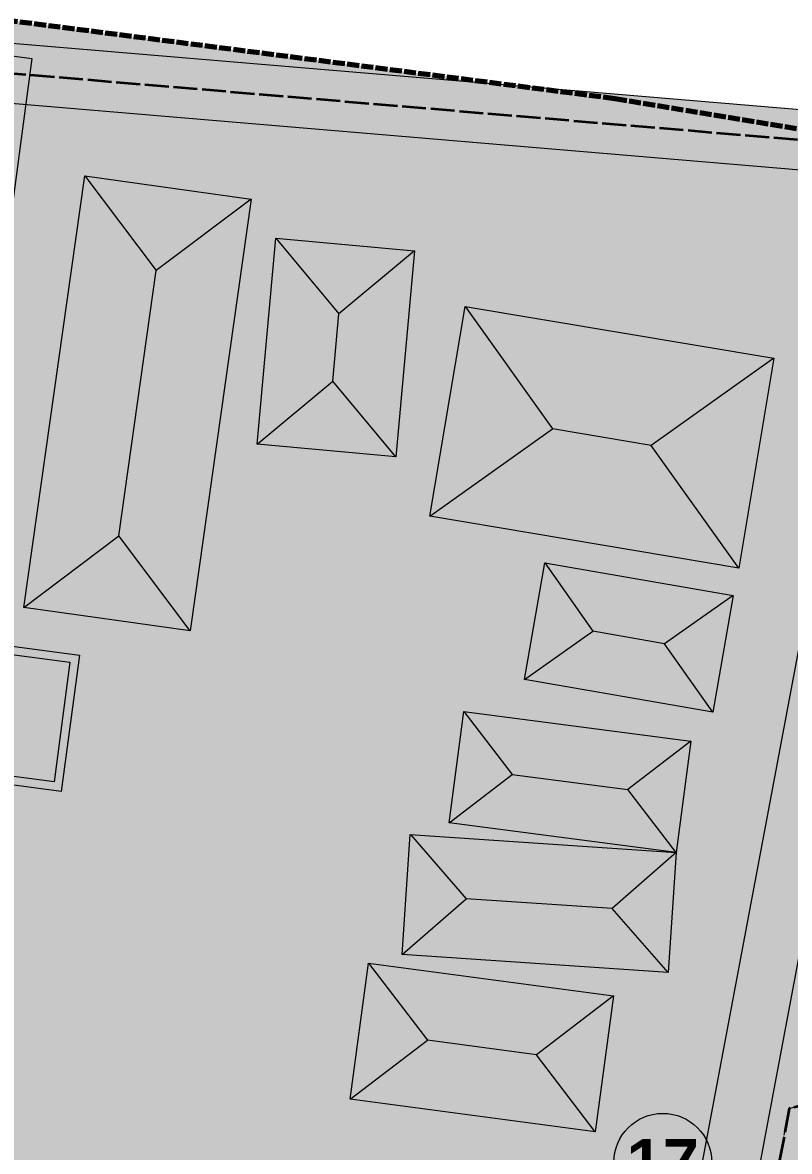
# Model space of a CAD drawing. Header units: metres. Extents: x 305859 to 307221, y 9155922 to 9156786.
# Drawn here: x 306338 to 306378.7, y 9156489.6 to 9156549.6 of the extents above; entities that cross this region are included whole.
import ezdxf
from ezdxf.enums import TextEntityAlignment as Align

# ---------------------------------------------------------------- set-up
doc = ezdxf.new("R2010")
doc.units = ezdxf.units.M
doc.linetypes.add('DASHED', pattern=[1.524, 1.27, -0.254])
doc.linetypes.add('DASHED2', pattern=[0.762, 0.635, -0.127])
for name, color, linetype, lineweight, true_color in [('A-ALUR_DISTRIBUSI', 7, 'DASHED', 50, 0x7828a0), ('A-ALUR_WISATA', 7, 'DASHED2', 50, 0xeb7800), ('B-BANGUNAN_PERMUKIMAN', 7, 'Continuous', 13, 0xf0cd8c), ('B-BAYANGAN', 7, 'Continuous', 0, 0x76786c), ('B-DELINEASI', 7, 'DASHED2', 70, 0xc800c8), ('J-PERKERASAN_JALAN', 7, 'Continuous', 9, 0x989896), ('T-BANGUNAN_KLASTER_INTI', 7, 'Continuous', 13, 0xe88c3c), ('T-KLASTER_TEMPE_INTI', 7, 'DASHED', 35, 0xd26e14), ('T-NOMOR_ELEMEN', 7, 'Continuous', 18, 0x141414), ('T-PERSIL_BALAI', 7, 'DASHED', 13, 0xb42828)]:
    doc.layers.add(name, color=color, linetype=linetype, lineweight=lineweight, true_color=true_color)
doc.layers.add('G-PERKERASAN', color=7, linetype='Continuous')
doc.styles.add('ARIALB', font='arialbd.ttf')

msp = doc.modelspace()

# ---------------------------------------------------------------- hatches: boundary and pattern name
at = {"layer": 'A-ALUR_DISTRIBUSI', "true_color": 0x7828a0}
h = msp.add_hatch(color=195, dxfattribs=at)
h.dxf.hatch_style = 1
h.paths.add_polyline_path([(306354.797, 9156543.772), (306350.134, 9156542.159), (306350.497, 9156546.192)])
h = msp.add_hatch(color=195, dxfattribs=at)
h.dxf.hatch_style = 1
h.paths.add_polyline_path([(306346.886, 9156545.167), (306346.769, 9156543.772), (306340.79, 9156544.276), (306340.908, 9156545.671), (306346.886, 9156545.167)])
h = msp.add_hatch(color=195, dxfattribs=at)
h.dxf.hatch_style = 1
h.paths.add_polyline_path([(306350.279, 9156544.881), (306350.283, 9156544.881), (306355.856, 9156544.38), (306355.731, 9156542.986), (306350.16, 9156543.487), (306349.758, 9156543.52), (306349.876, 9156544.915), (306350.279, 9156544.881)])
h = msp.add_hatch(color=195, dxfattribs=at)
h.dxf.hatch_style = 1
h.paths.add_polyline_path([(306359.709, 9156544.034), (306359.713, 9156544.033), (306364.821, 9156543.541), (306364.687, 9156542.147), (306359.581, 9156542.639), (306358.718, 9156542.717), (306358.844, 9156544.111), (306359.709, 9156544.034)])
h = msp.add_hatch(color=195, dxfattribs=at)
h.dxf.hatch_style = 1
h.paths.add_polyline_path([(306368.485, 9156543.187), (306368.49, 9156543.187), (306373.781, 9156542.637), (306373.636, 9156541.244), (306368.348, 9156541.794), (306367.673, 9156541.859), (306367.807, 9156543.253), (306368.485, 9156543.187)])
h = msp.add_hatch(color=195, dxfattribs=at)
h.dxf.hatch_style = 1
h.paths.add_polyline_path([(306382.733, 9156541.652), (306382.576, 9156540.26), (306376.614, 9156540.933), (306376.771, 9156542.324), (306382.733, 9156541.652)])
h = msp.add_hatch(color=195, dxfattribs=at)
h.dxf.hatch_style = 1
h.paths.add_polyline_path([(306378.526, 9156499.656), (306378.566, 9156499.869), (306379.942, 9156499.611), (306379.902, 9156499.398), (306378.836, 9156493.714), (306377.46, 9156493.972), (306378.526, 9156499.656)])
h = msp.add_hatch(color=195, dxfattribs=at)
h.dxf.hatch_style = 1
h.paths.add_polyline_path([(306376.908, 9156491.023), (306378.284, 9156490.765), (306377.178, 9156484.868), (306375.802, 9156485.126), (306376.908, 9156491.023)])
at = {"layer": 'A-ALUR_WISATA', "true_color": 0xeb7800}
h = msp.add_hatch(color=30, dxfattribs=at)
h.dxf.hatch_style = 1
h.paths.add_polyline_path([(306338.111, 9156547.621), (306337.971, 9156546.027), (306331.994, 9156546.552), (306332.134, 9156548.146), (306338.111, 9156547.621)])
h = msp.add_hatch(color=30, dxfattribs=at)
h.dxf.hatch_style = 1
h.paths.add_polyline_path([(306354.887, 9156544.773), (306349.732, 9156543.71), (306350.672, 9156547.926)])
h = msp.add_hatch(color=30, dxfattribs=at)
h.dxf.hatch_style = 1
h.paths.add_polyline_path([(306347.076, 9156546.857), (306346.942, 9156545.263), (306340.963, 9156545.767), (306341.097, 9156547.361), (306347.076, 9156546.857)])
h = msp.add_hatch(color=30, dxfattribs=at)
h.dxf.hatch_style = 1
h.paths.add_polyline_path([(306350.461, 9156546.572), (306350.568, 9156546.556), (306356.037, 9156545.337), (306355.689, 9156543.775), (306350.273, 9156544.982), (306349.931, 9156545.011), (306350.065, 9156546.605), (306350.461, 9156546.572)])
h = msp.add_hatch(color=30, dxfattribs=at)
h.dxf.hatch_style = 1
h.paths.add_polyline_path([(306359.174, 9156544.637), (306359.243, 9156544.619), (306359.309, 9156544.594), (306364.645, 9156542.357), (306364.026, 9156540.881), (306358.756, 9156543.091), (306358.617, 9156543.122), (306358.965, 9156544.684), (306359.174, 9156544.637)])
h = msp.add_hatch(color=30, dxfattribs=at)
h.dxf.hatch_style = 1
h.paths.add_polyline_path([(306372.236, 9156537.462), (306372.291, 9156537.418), (306372.343, 9156537.37), (306372.39, 9156537.317), (306372.459, 9156537.232), (306371.217, 9156536.223), (306371.215, 9156536.225), (306366.519, 9156539.601), (306367.452, 9156540.9), (306372.236, 9156537.462)])
h = msp.add_hatch(color=30, dxfattribs=at)
h.dxf.hatch_style = 1
h.paths.add_polyline_path([(306376.552, 9156532.192), (306376.596, 9156532.133), (306376.633, 9156532.071), (306376.665, 9156532.005), (306377.661, 9156529.705), (306376.193, 9156529.069), (306375.241, 9156531.269), (306373.108, 9156533.895), (306374.35, 9156534.903), (306376.552, 9156532.192)])
h = msp.add_hatch(color=30, dxfattribs=at)
h.dxf.hatch_style = 1
h.paths.add_polyline_path([(306379.347, 9156525.812), (306379.38, 9156525.72), (306379.402, 9156525.624), (306380.177, 9156520.93), (306378.599, 9156520.669), (306377.839, 9156525.266), (306377.385, 9156526.316), (306378.853, 9156526.952), (306379.347, 9156525.812)])
h = msp.add_hatch(color=30, dxfattribs=at)
h.dxf.hatch_style = 1
h.paths.add_polyline_path([(306379.016, 9156502.813), (306377.444, 9156503.108), (306378.549, 9156509.005), (306380.122, 9156508.71), (306379.016, 9156502.813)])
h = msp.add_hatch(color=30, dxfattribs=at)
h.dxf.hatch_style = 1
h.paths.add_polyline_path([(306377.358, 9156493.967), (306375.786, 9156494.262), (306376.891, 9156500.159), (306378.463, 9156499.864), (306377.358, 9156493.967)])
h = msp.add_hatch(color=30, dxfattribs=at)
h.dxf.hatch_style = 1
h.paths.add_polyline_path([(306375.467, 9156488.217), (306374.228, 9156493.332), (306378.474, 9156492.537)])
h = msp.add_hatch(color=30, dxfattribs=at)
h.dxf.hatch_style = 1
h.paths.add_polyline_path([(306375.701, 9156485.121), (306374.128, 9156485.415), (306375.233, 9156491.313), (306376.806, 9156491.018), (306375.701, 9156485.121)])
at = {"layer": 'B-BANGUNAN_PERMUKIMAN', "true_color": 0xd4845c}
h = msp.add_hatch(color=23, dxfattribs=at)
h.dxf.hatch_style = 1
h.paths.add_polyline_path([(306341.013, 9156515.955), (306340.046, 9156508.704), (306333.412, 9156509.588), (306332.985, 9156506.385), (306320.811, 9156508.009), (306326.315, 9156549.284), (306338.488, 9156547.66), (306334.378, 9156516.839), (306341.013, 9156515.955)])
at = {"layer": 'B-BANGUNAN_PERMUKIMAN', "true_color": 0xef9467}
h = msp.add_hatch(color=21, dxfattribs=at)
h.dxf.hatch_style = 1
h.paths.add_polyline_path([(306345.087, 9156536.386), (306343.102, 9156522.282), (306338.062, 9156518.487), (306341.292, 9156541.426), (306345.087, 9156536.386)])
at = {"layer": 'B-BANGUNAN_PERMUKIMAN', "true_color": 0xe89064}
h = msp.add_hatch(color=33, dxfattribs=at)
h.dxf.hatch_style = 1
h.paths.add_polyline_path([(306345.087, 9156536.386), (306341.292, 9156541.426), (306350.127, 9156540.182), (306345.087, 9156536.386)])
at = {"layer": 'B-BANGUNAN_PERMUKIMAN', "true_color": 0xb87350}
h = msp.add_hatch(color=35, dxfattribs=at)
h.dxf.hatch_style = 1
h.paths.add_polyline_path([(306346.898, 9156517.242), (306343.102, 9156522.282), (306345.087, 9156536.386), (306350.127, 9156540.182), (306350.127, 9156540.182), (306346.898, 9156517.242)])
at = {"layer": 'B-BANGUNAN_PERMUKIMAN', "true_color": 0xee9467}
h = msp.add_hatch(color=21, dxfattribs=at)
h.dxf.hatch_style = 1
h.paths.add_polyline_path([(306351.439, 9156538.1), (306351.439, 9156538.1), (306354.788, 9156534.082), (306354.463, 9156530.513), (306350.445, 9156527.164), (306351.439, 9156538.1)])
at = {"layer": 'B-BANGUNAN_PERMUKIMAN', "true_color": 0xe99165}
h = msp.add_hatch(color=33, dxfattribs=at)
h.dxf.hatch_style = 1
h.paths.add_polyline_path([(306354.788, 9156534.082), (306351.439, 9156538.1), (306358.806, 9156537.43), (306358.806, 9156537.43), (306354.788, 9156534.082)])
at = {"layer": 'B-BANGUNAN_PERMUKIMAN', "true_color": 0xb97350}
h = msp.add_hatch(color=23, dxfattribs=at)
h.dxf.hatch_style = 1
h.paths.add_polyline_path([(306354.463, 9156530.513), (306354.788, 9156534.082), (306358.806, 9156537.43), (306357.811, 9156526.495), (306354.463, 9156530.513)])
at = {"layer": 'B-BANGUNAN_PERMUKIMAN', "true_color": 0xef9567}
h = msp.add_hatch(color=21, dxfattribs=at)
h.dxf.hatch_style = 1
h.paths.add_polyline_path([(306361.497, 9156534.481), (306361.497, 9156534.481), (306366.138, 9156527.969), (306359.626, 9156523.328), (306361.497, 9156534.481)])
at = {"layer": 'B-BANGUNAN_PERMUKIMAN', "true_color": 0xe79064}
h = msp.add_hatch(color=33, dxfattribs=at)
h.dxf.hatch_style = 1
h.paths.add_polyline_path([(306371.389, 9156527.089), (306366.138, 9156527.969), (306361.497, 9156534.481), (306377.901, 9156531.73), (306371.389, 9156527.089)])
at = {"layer": 'B-BANGUNAN_PERMUKIMAN', "true_color": 0xb87250}
h = msp.add_hatch(color=35, dxfattribs=at)
h.dxf.hatch_style = 1
h.paths.add_polyline_path([(306371.389, 9156527.089), (306377.901, 9156531.73), (306376.03, 9156520.577), (306371.389, 9156527.089)])
at = {"layer": 'B-BANGUNAN_PERMUKIMAN', "true_color": 0xbe7652}
h = msp.add_hatch(color=23, dxfattribs=at)
h.dxf.hatch_style = 1
h.paths.add_polyline_path([(306354.463, 9156530.513), (306357.811, 9156526.495), (306357.811, 9156526.495), (306350.445, 9156527.164), (306354.463, 9156530.513)])
at = {"layer": 'B-BANGUNAN_PERMUKIMAN', "true_color": 0xc07753}
h = msp.add_hatch(color=23, dxfattribs=at)
h.dxf.hatch_style = 1
h.paths.add_polyline_path([(306366.138, 9156527.969), (306371.389, 9156527.089), (306376.03, 9156520.577), (306376.03, 9156520.576), (306359.626, 9156523.328), (306366.138, 9156527.969)])
at = {"layer": 'B-BANGUNAN_PERMUKIMAN', "true_color": 0xbf7753}
h = msp.add_hatch(color=23, dxfattribs=at)
h.dxf.hatch_style = 1
h.paths.add_polyline_path([(306343.102, 9156522.282), (306346.898, 9156517.242), (306338.062, 9156518.486), (306338.062, 9156518.487), (306343.102, 9156522.282)])
at = {"layer": 'B-BANGUNAN_PERMUKIMAN', "true_color": 0xef9568}
h = msp.add_hatch(color=21, dxfattribs=at)
h.dxf.hatch_style = 1
h.paths.add_polyline_path([(306368.288, 9156517.218), (306364.649, 9156514.66), (306365.731, 9156520.857), (306368.288, 9156517.218)])
at = {"layer": 'B-BANGUNAN_PERMUKIMAN', "true_color": 0xe79064}
h = msp.add_hatch(color=33, dxfattribs=at)
h.dxf.hatch_style = 1
h.paths.add_polyline_path([(306372.093, 9156516.553), (306368.288, 9156517.218), (306365.731, 9156520.857), (306365.731, 9156520.857), (306375.732, 9156519.111), (306372.093, 9156516.553)])
at = {"layer": 'B-BANGUNAN_PERMUKIMAN', "true_color": 0xb8724f}
h = msp.add_hatch(color=35, dxfattribs=at)
h.dxf.hatch_style = 1
h.paths.add_polyline_path([(306372.093, 9156516.553), (306375.732, 9156519.111), (306374.65, 9156512.914), (306372.093, 9156516.553)])
at = {"layer": 'B-BANGUNAN_PERMUKIMAN', "true_color": 0xc07753}
h = msp.add_hatch(color=23, dxfattribs=at)
h.dxf.hatch_style = 1
h.paths.add_polyline_path([(306364.649, 9156514.66), (306368.288, 9156517.218), (306372.093, 9156516.553), (306374.65, 9156512.914), (306364.649, 9156514.66)])
at = {"layer": 'B-BANGUNAN_PERMUKIMAN', "true_color": 0xee9467}
h = msp.add_hatch(color=21, dxfattribs=at)
h.dxf.hatch_style = 1
h.paths.add_polyline_path([(306363.999, 9156509.615), (306360.651, 9156507.046), (306361.43, 9156512.963), (306363.999, 9156509.615)])
at = {"layer": 'B-BANGUNAN_PERMUKIMAN', "true_color": 0xe89064}
h = msp.add_hatch(color=33, dxfattribs=at)
h.dxf.hatch_style = 1
h.paths.add_polyline_path([(306370.146, 9156508.806), (306363.999, 9156509.615), (306361.43, 9156512.963), (306373.494, 9156511.376), (306370.146, 9156508.806)])
at = {"layer": 'B-BANGUNAN_PERMUKIMAN', "true_color": 0xb97350}
h = msp.add_hatch(color=23, dxfattribs=at)
h.dxf.hatch_style = 1
h.paths.add_polyline_path([(306372.716, 9156505.458), (306370.146, 9156508.806), (306373.494, 9156511.376), (306373.494, 9156511.376), (306372.716, 9156505.458)])
at = {"layer": 'B-BANGUNAN_PERMUKIMAN', "true_color": 0xbf7753}
h = msp.add_hatch(color=23, dxfattribs=at)
h.dxf.hatch_style = 1
h.paths.add_polyline_path([(306360.651, 9156507.046), (306360.651, 9156507.046), (306363.999, 9156509.615), (306370.146, 9156508.806), (306372.716, 9156505.458), (306360.651, 9156507.046)])
at = {"layer": 'B-BANGUNAN_PERMUKIMAN', "true_color": 0xed9367}
h = msp.add_hatch(color=21, dxfattribs=at)
h.dxf.hatch_style = 1
h.paths.add_polyline_path([(306358.588, 9156506.41), (306361.56, 9156503.008), (306358.158, 9156500.036), (306358.158, 9156500.036), (306358.588, 9156506.41)])
at = {"layer": 'B-BANGUNAN_PERMUKIMAN', "true_color": 0xea9165}
h = msp.add_hatch(color=33, dxfattribs=at)
h.dxf.hatch_style = 1
h.paths.add_polyline_path([(306372.716, 9156505.458), (306369.314, 9156502.486), (306361.56, 9156503.008), (306358.588, 9156506.41), (306372.716, 9156505.458)])
at = {"layer": 'B-BANGUNAN_PERMUKIMAN', "true_color": 0xba7450}
h = msp.add_hatch(color=23, dxfattribs=at)
h.dxf.hatch_style = 1
h.paths.add_polyline_path([(306369.314, 9156502.486), (306372.716, 9156505.458), (306372.286, 9156499.084), (306369.314, 9156502.486)])
at = {"layer": 'B-BANGUNAN_PERMUKIMAN', "true_color": 0xbd7652}
h = msp.add_hatch(color=23, dxfattribs=at)
h.dxf.hatch_style = 1
h.paths.add_polyline_path([(306361.56, 9156503.008), (306369.314, 9156502.486), (306372.286, 9156499.084), (306372.286, 9156499.083), (306358.158, 9156500.036), (306361.56, 9156503.008)])
at = {"layer": 'B-BANGUNAN_PERMUKIMAN', "true_color": 0xee9467}
h = msp.add_hatch(color=21, dxfattribs=at)
h.dxf.hatch_style = 1
h.paths.add_polyline_path([(306359.494, 9156495.486), (306355.396, 9156492.358), (306355.395, 9156492.358), (306356.365, 9156499.584), (306359.494, 9156495.486)])
at = {"layer": 'B-BANGUNAN_PERMUKIMAN', "true_color": 0xe89064}
h = msp.add_hatch(color=33, dxfattribs=at)
h.dxf.hatch_style = 1
h.paths.add_polyline_path([(306369.382, 9156497.838), (306369.382, 9156497.838), (306365.284, 9156494.709), (306359.494, 9156495.486), (306356.365, 9156499.584), (306369.382, 9156497.838)])
at = {"layer": 'B-BANGUNAN_PERMUKIMAN', "true_color": 0xb97350}
h = msp.add_hatch(color=23, dxfattribs=at)
h.dxf.hatch_style = 1
h.paths.add_polyline_path([(306365.284, 9156494.709), (306369.382, 9156497.838), (306368.413, 9156490.611), (306365.284, 9156494.709)])
at = {"layer": 'B-BANGUNAN_PERMUKIMAN', "true_color": 0xbf7753}
h = msp.add_hatch(color=23, dxfattribs=at)
h.dxf.hatch_style = 1
h.paths.add_polyline_path([(306359.494, 9156495.486), (306365.284, 9156494.709), (306368.413, 9156490.611), (306355.396, 9156492.358), (306359.494, 9156495.486)])
at = {"layer": 'B-BAYANGAN', "true_color": 0x76786c}
h = msp.add_hatch(color=8, dxfattribs=at)
h.dxf.hatch_style = 1
h.paths.add_polyline_path([(306341.763, 9156515.205), (306340.796, 9156507.954), (306334.162, 9156508.838), (306333.735, 9156505.635), (306321.561, 9156507.259), (306327.065, 9156548.534), (306339.238, 9156546.91), (306335.128, 9156516.089), (306341.763, 9156515.205)])
h = msp.add_hatch(color=8, dxfattribs=at)
h.dxf.hatch_style = 1
h.paths.add_polyline_path([(306341.763, 9156515.205), (306340.796, 9156507.954), (306334.162, 9156508.838), (306333.735, 9156505.635), (306321.561, 9156507.259), (306327.065, 9156548.534), (306339.238, 9156546.91), (306335.128, 9156516.089), (306341.763, 9156515.205)])
h = msp.add_hatch(color=8, dxfattribs=at)
h.dxf.hatch_style = 1
h.paths.add_polyline_path([(306350.877, 9156539.432), (306347.648, 9156516.492), (306338.812, 9156517.736), (306342.042, 9156540.676), (306350.877, 9156539.432)])
h = msp.add_hatch(color=8, dxfattribs=at)
h.dxf.hatch_style = 1
h.paths.add_polyline_path([(306350.877, 9156539.432), (306347.648, 9156516.492), (306338.812, 9156517.736), (306342.042, 9156540.676), (306350.877, 9156539.432)])
h = msp.add_hatch(color=8, dxfattribs=at)
h.dxf.hatch_style = 1
h.paths.add_polyline_path([(306359.556, 9156536.68), (306358.561, 9156525.745), (306351.195, 9156526.414), (306352.189, 9156537.35), (306359.556, 9156536.68)])
h = msp.add_hatch(color=8, dxfattribs=at)
h.dxf.hatch_style = 1
h.paths.add_polyline_path([(306359.556, 9156536.68), (306358.561, 9156525.745), (306351.195, 9156526.414), (306352.189, 9156537.35), (306359.556, 9156536.68)])
h = msp.add_hatch(color=8, dxfattribs=at)
h.dxf.hatch_style = 1
h.paths.add_polyline_path([(306378.651, 9156530.98), (306376.78, 9156519.826), (306360.376, 9156522.578), (306362.247, 9156533.732), (306378.651, 9156530.98)])
h = msp.add_hatch(color=8, dxfattribs=at)
h.dxf.hatch_style = 1
h.paths.add_polyline_path([(306378.651, 9156530.98), (306376.78, 9156519.826), (306360.376, 9156522.578), (306362.247, 9156533.732), (306378.651, 9156530.98)])
h = msp.add_hatch(color=8, dxfattribs=at)
h.dxf.hatch_style = 1
h.paths.add_polyline_path([(306376.482, 9156518.361), (306375.401, 9156512.164), (306365.399, 9156513.91), (306366.481, 9156520.107), (306376.482, 9156518.361)])
h = msp.add_hatch(color=8, dxfattribs=at)
h.dxf.hatch_style = 1
h.paths.add_polyline_path([(306376.482, 9156518.361), (306375.401, 9156512.164), (306365.399, 9156513.91), (306366.481, 9156520.107), (306376.482, 9156518.361)])
h = msp.add_hatch(color=8, dxfattribs=at)
h.dxf.hatch_style = 1
h.paths.add_polyline_path([(306373.466, 9156504.708), (306361.401, 9156506.295), (306362.18, 9156512.213), (306374.245, 9156510.626), (306373.466, 9156504.708)])
h = msp.add_hatch(color=8, dxfattribs=at)
h.dxf.hatch_style = 1
h.paths.add_polyline_path([(306373.466, 9156504.708), (306361.401, 9156506.295), (306362.18, 9156512.213), (306374.245, 9156510.626), (306373.466, 9156504.708)])
h = msp.add_hatch(color=8, dxfattribs=at)
h.dxf.hatch_style = 1
h.paths.add_polyline_path([(306373.466, 9156504.708), (306373.036, 9156498.333), (306358.908, 9156499.286), (306359.337, 9156505.66), (306373.466, 9156504.708)])
h = msp.add_hatch(color=8, dxfattribs=at)
h.dxf.hatch_style = 1
h.paths.add_polyline_path([(306373.466, 9156504.708), (306373.036, 9156498.333), (306358.908, 9156499.286), (306359.337, 9156505.66), (306373.466, 9156504.708)])
h = msp.add_hatch(color=8, dxfattribs=at)
h.dxf.hatch_style = 1
h.paths.add_polyline_path([(306370.132, 9156497.088), (306369.163, 9156489.861), (306356.145, 9156491.608), (306357.115, 9156498.834), (306370.132, 9156497.088)])
h = msp.add_hatch(color=8, dxfattribs=at)
h.dxf.hatch_style = 1
h.paths.add_polyline_path([(306370.132, 9156497.088), (306369.163, 9156489.861), (306356.145, 9156491.608), (306357.115, 9156498.834), (306370.132, 9156497.088)])
at = {"layer": 'G-PERKERASAN', "true_color": 0xe0ded9}
h = msp.add_hatch(color=254, dxfattribs=at)
h.dxf.hatch_style = 1
h.paths.add_polyline_path([(306214.818, 9156364.842), (306222.697, 9156364.48), (306235.721, 9156363.881), (306237.278, 9156384.641), (306252.329, 9156383.603), (306255.703, 9156410.591), (306262.529, 9156410.022), (306265.045, 9156409.812), (306263.228, 9156389.572), (306278.279, 9156387.236), (306277.389, 9156377.004), (306277.241, 9156375.299), (306288.399, 9156374.261), (306289.59, 9156385.71), (306291.773, 9156406.698), (306306.045, 9156404.882), (306304.229, 9156386.717), (306333.608, 9156380.915), (306333.662, 9156381.234), (306337.441, 9156403.768), (306347.566, 9156464.144), (306314.273, 9156469.955), (306297.277, 9156471.802), (306305.21, 9156522.666), (306276.314, 9156526.951), (306271.414, 9156483.995), (306214.818, 9156490.283), (306214.818, 9156562.714), (306291.75, 9156555.548), (306369.455, 9156545.532), (306448.831, 9156532.371), (306448.831, 9156196.713), (306445.179, 9156193.233), (306439.076, 9156185.097), (306447.728, 9156157.385), (306448.826, 9156141.618), (306393.989, 9156155.199), (306332.726, 9156171.593), (306288.72, 9156190.576), (306246.009, 9156220.776), (306216.24, 9156242.779), (306214.818, 9156244.067), (306214.818, 9156364.842)])
at = {"layer": 'J-PERKERASAN_JALAN', "true_color": 0xa8a8a6}
h = msp.add_hatch(color=253, dxfattribs=at)
h.dxf.hatch_style = 1
h.paths.add_polyline_path([(306211.341, 9156561.319), (306215.693, 9156561.13), (306215.76, 9156561.126), (306215.8, 9156561.123), (306215.867, 9156561.117), (306305.106, 9156551.206), (306305.211, 9156551.196), (306385.831, 9156544.389), (306385.918, 9156544.38), (306385.969, 9156544.374), (306386.055, 9156544.361), (306424.864, 9156537.661), (306424.901, 9156537.654), (306424.922, 9156537.65), (306424.958, 9156537.643), (306453.186, 9156531.689), (306453.481, 9156531.639), (306455.847, 9156531.322), (306456.066, 9156531.299), (306458.588, 9156531.102), (306458.613, 9156531.1), (306499.527, 9156528.16), (306499.548, 9156528.159), (306503.861, 9156527.791), (306503.93, 9156527.784), (306503.97, 9156527.78), (306504.038, 9156527.77), (306508.381, 9156527.098), (306524.104, 9156524.604), (306524.104, 9156521.364), (306507.903, 9156523.933), (306507.888, 9156523.936), (306503.705, 9156524.584), (306503.432, 9156524.616), (306499.323, 9156524.966), (306499.27, 9156524.971), (306458.379, 9156527.908), (306455.69, 9156528.118), (306455.636, 9156528.123), (306455.603, 9156528.127), (306455.548, 9156528.133), (306452.885, 9156528.49), (306452.811, 9156528.501), (306452.767, 9156528.509), (306452.694, 9156528.523), (306424.381, 9156534.494), (306424.236, 9156534.522), (306390.807, 9156540.293), (306390.292, 9156540.348), (306389.774, 9156540.336), (306389.261, 9156540.256), (306388.764, 9156540.112), (306388.289, 9156539.904), (306387.845, 9156539.636), (306387.439, 9156539.314), (306387.079, 9156538.941), (306386.769, 9156538.525), (306386.516, 9156538.073), (306386.324, 9156537.592), (306386.196, 9156537.089), (306373.097, 9156467.337), (306371.27, 9156457.608), (306371.258, 9156457.542), (306354.047, 9156356.618), (306353.994, 9156356.117), (306354.004, 9156355.613), (306354.077, 9156355.115), (306354.213, 9156354.629), (306354.408, 9156354.165), (306354.661, 9156353.729), (306354.966, 9156353.328), (306355.319, 9156352.968), (306355.714, 9156352.656), (306356.146, 9156352.396), (306356.607, 9156352.192), (306357.09, 9156352.048), (306357.587, 9156351.966), (306409.631, 9156346.693), (306409.685, 9156346.687), (306409.717, 9156346.683), (306409.771, 9156346.675), (306440.166, 9156341.92), (306440.608, 9156341.876), (306479.912, 9156340.134), (306480.43, 9156340.144), (306480.943, 9156340.222), (306481.441, 9156340.365), (306481.917, 9156340.572), (306482.362, 9156340.838), (306482.768, 9156341.16), (306483.13, 9156341.531), (306483.441, 9156341.946), (306483.695, 9156342.398), (306483.889, 9156342.879), (306484.019, 9156343.381), (306484.082, 9156343.896), (306484.563, 9156352.101), (306486.641, 9156384.636), (306486.657, 9156384.758), (306486.78, 9156384.758), (306489.513, 9156384.584), (306489.635, 9156384.568), (306489.635, 9156384.445), (306487.559, 9156351.943), (306487.558, 9156351.922), (306487.067, 9156343.551), (306487.07, 9156343.043), (306487.137, 9156342.539), (306487.267, 9156342.048), (306487.458, 9156341.578), (306487.707, 9156341.135), (306488.011, 9156340.728), (306488.363, 9156340.362), (306488.76, 9156340.044), (306489.193, 9156339.779), (306489.656, 9156339.571), (306490.142, 9156339.423), (306490.643, 9156339.338), (306492.503, 9156339.143), (306492.541, 9156339.139), (306492.564, 9156339.136), (306492.602, 9156339.131), (306513.238, 9156336.16), (306513.401, 9156336.139), (306524.104, 9156335.046), (306524.104, 9156331.829), (306512.982, 9156332.966), (306512.941, 9156332.97), (306512.916, 9156332.973), (306512.875, 9156332.979), (306498.863, 9156334.996), (306498.356, 9156335.037), (306497.849, 9156335.012), (306497.349, 9156334.924), (306496.864, 9156334.773), (306496.402, 9156334.562), (306495.97, 9156334.294), (306495.576, 9156333.973), (306495.226, 9156333.605), (306494.925, 9156333.196), (306494.679, 9156332.752), (306494.49, 9156332.28), (306494.364, 9156331.788), (306494.3, 9156331.284), (306494.301, 9156330.776), (306499.491, 9156251.377), (306499.491, 9156251.254), (306499.369, 9156251.238), (306496.637, 9156251.059), (306496.514, 9156251.059), (306496.498, 9156251.181), (306491.167, 9156332.724), (306491.102, 9156333.229), (306490.973, 9156333.721), (306490.782, 9156334.193), (306490.533, 9156334.637), (306490.23, 9156335.046), (306489.877, 9156335.413), (306489.48, 9156335.732), (306489.047, 9156335.998), (306488.582, 9156336.207), (306488.095, 9156336.356), (306487.594, 9156336.441), (306485.258, 9156336.686), (306485.017, 9156336.704), (306446.09, 9156338.429), (306445.584, 9156338.42), (306445.083, 9156338.346), (306444.595, 9156338.21), (306444.129, 9156338.013), (306443.691, 9156337.759), (306443.289, 9156337.452), (306442.928, 9156337.096), (306442.616, 9156336.698), (306442.356, 9156336.263), (306442.153, 9156335.8), (306442.011, 9156335.314), (306441.931, 9156334.814), (306441.915, 9156334.308), (306442.571, 9156313.413), (306442.58, 9156313.248), (306443.283, 9156303.609), (306443.286, 9156303.565), (306443.287, 9156303.544), (306443.288, 9156303.5), (306443.886, 9156283.072), (306443.882, 9156282.949), (306443.759, 9156282.937), (306441.022, 9156282.857), (306440.899, 9156282.862), (306440.888, 9156282.984), (306440.293, 9156303.314), (306440.284, 9156303.488), (306439.581, 9156313.122), (306439.578, 9156313.164), (306439.577, 9156313.184), (306439.576, 9156313.226), (306438.873, 9156335.586), (306438.826, 9156336.086), (306438.716, 9156336.577), (306438.545, 9156337.05), (306438.317, 9156337.498), (306438.034, 9156337.914), (306437.701, 9156338.291), (306437.323, 9156338.623), (306436.907, 9156338.906), (306436.458, 9156339.133), (306435.985, 9156339.303), (306435.494, 9156339.412), (306409.399, 9156343.494), (306409.184, 9156343.522), (306356.316, 9156348.878), (306355.783, 9156348.897), (306355.253, 9156348.844), (306354.735, 9156348.722), (306354.238, 9156348.531), (306353.77, 9156348.276), (306353.34, 9156347.962), (306352.956, 9156347.593), (306352.624, 9156347.176), (306352.351, 9156346.719), (306352.141, 9156346.23), (306351.997, 9156345.717), (306341.11, 9156293.6), (306341.085, 9156293.468), (306330.918, 9156235.039), (306330.908, 9156234.979), (306329.587, 9156226.644), (306329.547, 9156226.286), (306329.002, 9156218.17), (306329.001, 9156218.146), (306326.612, 9156189.443), (306326.594, 9156189.321), (306326.471, 9156189.324), (306323.742, 9156189.551), (306323.62, 9156189.569), (306323.622, 9156189.692), (306326.007, 9156218.339), (306326.011, 9156218.403), (306326.567, 9156226.689), (306326.575, 9156226.779), (306326.58, 9156226.824), (306326.592, 9156226.913), (306327.95, 9156235.479), (306327.954, 9156235.502), (306338.142, 9156294.057), (306338.148, 9156294.09), (306338.151, 9156294.106), (306338.158, 9156294.139), (306348.925, 9156345.68), (306348.998, 9156346.205), (306349.002, 9156346.735), (306348.936, 9156347.261), (306348.8, 9156347.774), (306348.598, 9156348.264), (306348.333, 9156348.723), (306348.01, 9156349.143), (306347.634, 9156349.517), (306347.211, 9156349.837), (306346.75, 9156350.099), (306346.259, 9156350.298), (306345.745, 9156350.43), (306324.834, 9156354.345), (306324.271, 9156354.41), (306279.508, 9156356.343), (306211.341, 9156359.746), (306211.341, 9156362.949), (306279.625, 9156359.541), (306279.652, 9156359.54), (306324.736, 9156357.593), (306324.877, 9156357.581), (306324.962, 9156357.572), (306325.102, 9156357.551), (306346.36, 9156353.57), (306346.885, 9156353.507), (306347.414, 9156353.514), (306347.937, 9156353.591), (306348.445, 9156353.736), (306348.93, 9156353.947), (306349.383, 9156354.219), (306349.796, 9156354.55), (306350.161, 9156354.931), (306350.473, 9156355.358), (306350.727, 9156355.822), (306350.917, 9156356.315), (306351.04, 9156356.829), (306367.345, 9156452.444), (306367.4, 9156452.978), (306367.382, 9156453.515), (306367.293, 9156454.044), (306367.134, 9156454.557), (306366.908, 9156455.044), (306366.618, 9156455.496), (306366.271, 9156455.905), (306365.872, 9156456.264), (306365.428, 9156456.566), (306364.948, 9156456.806), (306364.44, 9156456.98), (306363.913, 9156457.084), (306328.417, 9156461.659), (306307.102, 9156464.447), (306307.086, 9156464.449), (306307.041, 9156464.456), (306243.125, 9156474.305), (306242.61, 9156474.35), (306242.093, 9156474.329), (306241.583, 9156474.241), (306241.089, 9156474.088), (306240.619, 9156473.873), (306240.18, 9156473.598), (306239.781, 9156473.27), (306239.427, 9156472.892), (306239.125, 9156472.472), (306238.879, 9156472.017), (306235.863, 9156465.428), (306235.816, 9156465.333), (306235.721, 9156465.173), (306235.626, 9156465.045), (306235.517, 9156464.929), (306235.377, 9156464.807), (306235.291, 9156464.744), (306234.104, 9156463.916), (306234.011, 9156463.855), (306233.816, 9156463.749), (306233.715, 9156463.704), (306232.243, 9156463.105), (306232.16, 9156463.073), (306232.012, 9156463.028), (306231.882, 9156463), (306231.728, 9156462.982), (306231.639, 9156462.977), (306225.305, 9156462.777), (306225.175, 9156462.777), (306225.11, 9156462.78), (306224.979, 9156462.788), (306217.294, 9156463.552), (306217.186, 9156463.566), (306217.132, 9156463.574), (306217.025, 9156463.594), (306211.341, 9156464.792), (306211.341, 9156467.858), (306217.404, 9156466.58), (306217.834, 9156466.513), (306224.983, 9156465.803), (306225.505, 9156465.785), (306230.354, 9156465.938), (306230.906, 9156465.994), (306231.444, 9156466.125), (306231.96, 9156466.33), (306232.442, 9156466.604), (306232.881, 9156466.943), (306233.27, 9156467.338), (306233.6, 9156467.784), (306233.865, 9156468.271), (306237.161, 9156475.469), (306237.205, 9156475.561), (306237.295, 9156475.714), (306237.385, 9156475.836), (306237.487, 9156475.949), (306237.6, 9156476.051), (306237.743, 9156476.156), (306237.829, 9156476.21), (306239.166, 9156476.996), (306239.245, 9156477.041), (306239.389, 9156477.108), (306239.517, 9156477.155), (306239.67, 9156477.196), (306239.759, 9156477.213), (306241.459, 9156477.502), (306241.565, 9156477.517), (306241.752, 9156477.529), (306241.939, 9156477.52), (306242.045, 9156477.507), (306307.452, 9156467.428), (306307.542, 9156467.415), (306328.795, 9156464.635), (306328.802, 9156464.634), (306364.829, 9156459.991), (306365.332, 9156459.958), (306365.835, 9156459.989), (306366.33, 9156460.083), (306366.81, 9156460.238), (306367.266, 9156460.452), (306367.692, 9156460.722), (306368.08, 9156461.044), (306368.425, 9156461.412), (306368.721, 9156461.82), (306368.963, 9156462.262), (306369.147, 9156462.731), (306369.271, 9156463.22), (306370.149, 9156467.89), (306383.124, 9156536.986), (306383.186, 9156537.496), (306383.182, 9156538.011), (306383.112, 9156538.52), (306382.978, 9156539.016), (306382.781, 9156539.491), (306382.525, 9156539.937), (306382.213, 9156540.346), (306381.852, 9156540.712), (306381.447, 9156541.028), (306381.004, 9156541.29), (306380.532, 9156541.493), (306380.037, 9156541.634), (306379.529, 9156541.71), (306304.881, 9156548.012), (306304.855, 9156548.015), (306304.839, 9156548.016), (306304.813, 9156548.019), (306215.667, 9156557.919), (306215.399, 9156557.94), (306211.341, 9156558.116), (306211.341, 9156561.319)])
at = {"layer": 'T-BANGUNAN_KLASTER_INTI', "true_color": 0xeea028}
h = msp.add_hatch(color=42, dxfattribs=at)
h.dxf.hatch_style = 1
h.paths.add_polyline_path([(306341.013, 9156515.955), (306340.046, 9156508.704), (306333.412, 9156509.588), (306332.985, 9156506.385), (306320.811, 9156508.009), (306326.315, 9156549.284), (306338.488, 9156547.66), (306334.378, 9156516.839), (306341.013, 9156515.955)])
at = {"layer": 'T-BANGUNAN_KLASTER_INTI', "true_color": 0xffb42d}
h = msp.add_hatch(color=40, dxfattribs=at)
h.dxf.hatch_style = 1
h.paths.add_polyline_path([(306345.087, 9156536.386), (306343.102, 9156522.282), (306338.062, 9156518.487), (306341.292, 9156541.426), (306345.087, 9156536.386)])
at = {"layer": 'T-BANGUNAN_KLASTER_INTI', "true_color": 0xffaf2b}
h = msp.add_hatch(color=40, dxfattribs=at)
h.dxf.hatch_style = 1
h.paths.add_polyline_path([(306345.087, 9156536.386), (306341.292, 9156541.426), (306350.127, 9156540.182), (306345.087, 9156536.386)])
at = {"layer": 'T-BANGUNAN_KLASTER_INTI', "true_color": 0xcf8b22}
h = msp.add_hatch(color=42, dxfattribs=at)
h.dxf.hatch_style = 1
h.paths.add_polyline_path([(306346.898, 9156517.242), (306343.102, 9156522.282), (306345.087, 9156536.386), (306350.127, 9156540.182), (306350.127, 9156540.182), (306346.898, 9156517.242)])
at = {"layer": 'T-BANGUNAN_KLASTER_INTI', "true_color": 0xffb32c}
h = msp.add_hatch(color=40, dxfattribs=at)
h.dxf.hatch_style = 1
h.paths.add_polyline_path([(306351.439, 9156538.1), (306351.439, 9156538.1), (306354.788, 9156534.082), (306354.463, 9156530.513), (306350.445, 9156527.164), (306351.439, 9156538.1)])
at = {"layer": 'T-BANGUNAN_KLASTER_INTI', "true_color": 0xffb02c}
h = msp.add_hatch(color=40, dxfattribs=at)
h.dxf.hatch_style = 1
h.paths.add_polyline_path([(306354.788, 9156534.082), (306351.439, 9156538.1), (306358.806, 9156537.43), (306358.806, 9156537.43), (306354.788, 9156534.082)])
at = {"layer": 'T-BANGUNAN_KLASTER_INTI', "true_color": 0xd08c23}
h = msp.add_hatch(color=42, dxfattribs=at)
h.dxf.hatch_style = 1
h.paths.add_polyline_path([(306354.463, 9156530.513), (306354.788, 9156534.082), (306358.806, 9156537.43), (306357.811, 9156526.495), (306354.463, 9156530.513)])
at = {"layer": 'T-BANGUNAN_KLASTER_INTI', "true_color": 0xffb42d}
h = msp.add_hatch(color=40, dxfattribs=at)
h.dxf.hatch_style = 1
h.paths.add_polyline_path([(306361.497, 9156534.481), (306361.497, 9156534.481), (306366.138, 9156527.969), (306359.626, 9156523.328), (306361.497, 9156534.481)])
at = {"layer": 'T-BANGUNAN_KLASTER_INTI', "true_color": 0xffae2b}
h = msp.add_hatch(color=40, dxfattribs=at)
h.dxf.hatch_style = 1
h.paths.add_polyline_path([(306371.389, 9156527.089), (306366.138, 9156527.969), (306361.497, 9156534.481), (306377.901, 9156531.73), (306371.389, 9156527.089)])
at = {"layer": 'T-BANGUNAN_KLASTER_INTI', "true_color": 0xce8b22}
h = msp.add_hatch(color=42, dxfattribs=at)
h.dxf.hatch_style = 1
h.paths.add_polyline_path([(306371.389, 9156527.089), (306377.901, 9156531.73), (306376.03, 9156520.577), (306371.389, 9156527.089)])
at = {"layer": 'T-BANGUNAN_KLASTER_INTI', "true_color": 0xd58f23}
h = msp.add_hatch(color=42, dxfattribs=at)
h.dxf.hatch_style = 1
h.paths.add_polyline_path([(306354.463, 9156530.513), (306357.811, 9156526.495), (306357.811, 9156526.495), (306350.445, 9156527.164), (306354.463, 9156530.513)])
at = {"layer": 'T-BANGUNAN_KLASTER_INTI', "true_color": 0xd79124}
h = msp.add_hatch(color=42, dxfattribs=at)
h.dxf.hatch_style = 1
h.paths.add_polyline_path([(306366.138, 9156527.969), (306371.389, 9156527.089), (306376.03, 9156520.577), (306376.03, 9156520.576), (306359.626, 9156523.328), (306366.138, 9156527.969)])
at = {"layer": 'T-BANGUNAN_KLASTER_INTI', "true_color": 0xd79024}
h = msp.add_hatch(color=42, dxfattribs=at)
h.dxf.hatch_style = 1
h.paths.add_polyline_path([(306343.102, 9156522.282), (306346.898, 9156517.242), (306338.062, 9156518.486), (306338.062, 9156518.487), (306343.102, 9156522.282)])
at = {"layer": 'T-BANGUNAN_KLASTER_INTI', "true_color": 0xffb42d}
h = msp.add_hatch(color=40, dxfattribs=at)
h.dxf.hatch_style = 1
h.paths.add_polyline_path([(306368.288, 9156517.218), (306364.649, 9156514.66), (306365.731, 9156520.857), (306368.288, 9156517.218)])
at = {"layer": 'T-BANGUNAN_KLASTER_INTI', "true_color": 0xffae2b}
h = msp.add_hatch(color=40, dxfattribs=at)
h.dxf.hatch_style = 1
h.paths.add_polyline_path([(306372.093, 9156516.553), (306368.288, 9156517.218), (306365.731, 9156520.857), (306365.731, 9156520.857), (306375.732, 9156519.111), (306372.093, 9156516.553)])
at = {"layer": 'T-BANGUNAN_KLASTER_INTI', "true_color": 0xce8b22}
h = msp.add_hatch(color=42, dxfattribs=at)
h.dxf.hatch_style = 1
h.paths.add_polyline_path([(306372.093, 9156516.553), (306375.732, 9156519.111), (306374.65, 9156512.914), (306372.093, 9156516.553)])
at = {"layer": 'T-BANGUNAN_KLASTER_INTI', "true_color": 0xd89124}
h = msp.add_hatch(color=42, dxfattribs=at)
h.dxf.hatch_style = 1
h.paths.add_polyline_path([(306364.649, 9156514.66), (306368.288, 9156517.218), (306372.093, 9156516.553), (306374.65, 9156512.914), (306364.649, 9156514.66)])
at = {"layer": 'T-BANGUNAN_KLASTER_INTI', "true_color": 0xffb42d}
h = msp.add_hatch(color=40, dxfattribs=at)
h.dxf.hatch_style = 1
h.paths.add_polyline_path([(306363.999, 9156509.615), (306360.651, 9156507.046), (306361.43, 9156512.963), (306363.999, 9156509.615)])
at = {"layer": 'T-BANGUNAN_KLASTER_INTI', "true_color": 0xffaf2b}
h = msp.add_hatch(color=40, dxfattribs=at)
h.dxf.hatch_style = 1
h.paths.add_polyline_path([(306370.146, 9156508.806), (306363.999, 9156509.615), (306361.43, 9156512.963), (306373.494, 9156511.376), (306370.146, 9156508.806)])
at = {"layer": 'T-BANGUNAN_KLASTER_INTI', "true_color": 0xcf8b22}
h = msp.add_hatch(color=42, dxfattribs=at)
h.dxf.hatch_style = 1
h.paths.add_polyline_path([(306372.716, 9156505.458), (306370.146, 9156508.806), (306373.494, 9156511.376), (306373.494, 9156511.376), (306372.716, 9156505.458)])
at = {"layer": 'T-BANGUNAN_KLASTER_INTI', "true_color": 0xd69024}
h = msp.add_hatch(color=42, dxfattribs=at)
h.dxf.hatch_style = 1
h.paths.add_polyline_path([(306360.651, 9156507.046), (306360.651, 9156507.046), (306363.999, 9156509.615), (306370.146, 9156508.806), (306372.716, 9156505.458), (306360.651, 9156507.046)])
at = {"layer": 'T-BANGUNAN_KLASTER_INTI', "true_color": 0xffb32c}
h = msp.add_hatch(color=40, dxfattribs=at)
h.dxf.hatch_style = 1
h.paths.add_polyline_path([(306358.588, 9156506.41), (306361.56, 9156503.008), (306358.158, 9156500.036), (306358.158, 9156500.036), (306358.588, 9156506.41)])
at = {"layer": 'T-BANGUNAN_KLASTER_INTI', "true_color": 0xffb02c}
h = msp.add_hatch(color=40, dxfattribs=at)
h.dxf.hatch_style = 1
h.paths.add_polyline_path([(306372.716, 9156505.458), (306369.314, 9156502.486), (306361.56, 9156503.008), (306358.588, 9156506.41), (306372.716, 9156505.458)])
at = {"layer": 'T-BANGUNAN_KLASTER_INTI', "true_color": 0xd18c23}
h = msp.add_hatch(color=42, dxfattribs=at)
h.dxf.hatch_style = 1
h.paths.add_polyline_path([(306369.314, 9156502.486), (306372.716, 9156505.458), (306372.286, 9156499.084), (306369.314, 9156502.486)])
at = {"layer": 'T-BANGUNAN_KLASTER_INTI', "true_color": 0xd48f23}
h = msp.add_hatch(color=42, dxfattribs=at)
h.dxf.hatch_style = 1
h.paths.add_polyline_path([(306361.56, 9156503.008), (306369.314, 9156502.486), (306372.286, 9156499.084), (306372.286, 9156499.083), (306358.158, 9156500.036), (306361.56, 9156503.008)])
at = {"layer": 'T-BANGUNAN_KLASTER_INTI', "true_color": 0xffb42d}
h = msp.add_hatch(color=40, dxfattribs=at)
h.dxf.hatch_style = 1
h.paths.add_polyline_path([(306359.494, 9156495.486), (306355.396, 9156492.358), (306355.395, 9156492.358), (306356.365, 9156499.584), (306359.494, 9156495.486)])
at = {"layer": 'T-BANGUNAN_KLASTER_INTI', "true_color": 0xffaf2b}
h = msp.add_hatch(color=40, dxfattribs=at)
h.dxf.hatch_style = 1
h.paths.add_polyline_path([(306369.382, 9156497.838), (306369.382, 9156497.838), (306365.284, 9156494.709), (306359.494, 9156495.486), (306356.365, 9156499.584), (306369.382, 9156497.838)])
at = {"layer": 'T-BANGUNAN_KLASTER_INTI', "true_color": 0xcf8b22}
h = msp.add_hatch(color=42, dxfattribs=at)
h.dxf.hatch_style = 1
h.paths.add_polyline_path([(306365.284, 9156494.709), (306369.382, 9156497.838), (306368.413, 9156490.611), (306365.284, 9156494.709)])
at = {"layer": 'T-BANGUNAN_KLASTER_INTI', "true_color": 0xd69024}
h = msp.add_hatch(color=42, dxfattribs=at)
h.dxf.hatch_style = 1
h.paths.add_polyline_path([(306359.494, 9156495.486), (306365.284, 9156494.709), (306368.413, 9156490.611), (306355.396, 9156492.358), (306359.494, 9156495.486)])
at = {"layer": 'T-NOMOR_ELEMEN', "true_color": 0xffffff}
h = msp.add_hatch(color=7, dxfattribs=at)
h.dxf.hatch_style = 1
edge = h.paths.add_edge_path()
edge.add_arc((306372, 9156489), 2.6, 0, 360)

# ---------------------------------------------------------------- linework, layer by layer
at = {"layer": 'B-BANGUNAN_PERMUKIMAN', "color": 27, "lineweight": 9, "true_color": 0x744832}
for p, q in [((306341.292, 9156541.426), (306345.087, 9156536.386)), ((306350.127, 9156540.182), (306345.087, 9156536.386)), ((306351.439, 9156538.1), (306354.788, 9156534.082)), ((306358.806, 9156537.43), (306354.788, 9156534.082)), ((306343.102, 9156522.282), (306345.087, 9156536.386)), ((306361.497, 9156534.481), (306366.138, 9156527.969)), ((306354.463, 9156530.513), (306354.788, 9156534.082)), ((306377.901, 9156531.73), (306371.389, 9156527.089)), ((306350.445, 9156527.164), (306354.463, 9156530.513)), ((306357.811, 9156526.495), (306354.463, 9156530.513)), ((306359.626, 9156523.328), (306366.138, 9156527.969)), ((306371.389, 9156527.089), (306366.138, 9156527.969)), ((306376.03, 9156520.577), (306371.389, 9156527.089)), ((306338.062, 9156518.487), (306343.102, 9156522.282)), ((306346.898, 9156517.242), (306343.102, 9156522.282)), ((306365.731, 9156520.857), (306368.288, 9156517.218)), ((306375.732, 9156519.111), (306372.093, 9156516.553)), ((306364.649, 9156514.66), (306368.288, 9156517.218)), ((306372.093, 9156516.553), (306368.288, 9156517.218)), ((306374.65, 9156512.914), (306372.093, 9156516.553)), ((306361.43, 9156512.963), (306363.999, 9156509.615)), ((306373.494, 9156511.376), (306370.146, 9156508.806)), ((306360.651, 9156507.046), (306363.999, 9156509.615)), ((306363.999, 9156509.615), (306370.146, 9156508.806)), ((306372.716, 9156505.458), (306370.146, 9156508.806)), ((306358.588, 9156506.41), (306361.56, 9156503.008)), ((306372.716, 9156505.458), (306369.314, 9156502.486)), ((306358.158, 9156500.036), (306361.56, 9156503.008)), ((306369.314, 9156502.486), (306361.56, 9156503.008)), ((306372.286, 9156499.084), (306369.314, 9156502.486)), ((306356.365, 9156499.584), (306359.494, 9156495.486)), ((306369.382, 9156497.838), (306365.284, 9156494.709)), ((306355.396, 9156492.358), (306359.494, 9156495.486)), ((306365.284, 9156494.709), (306359.494, 9156495.486)), ((306368.413, 9156490.611), (306365.284, 9156494.709))]:
    msp.add_line(p, q, dxfattribs=at)
at = {"layer": 'B-BANGUNAN_PERMUKIMAN', "color": 27, "lineweight": 13, "true_color": 0x744832}
for points in [[(306341.013, 9156515.955), (306340.046, 9156508.704), (306333.412, 9156509.588), (306332.985, 9156506.385), (306320.811, 9156508.009), (306326.315, 9156549.284), (306338.488, 9156547.66), (306334.378, 9156516.839), (306341.013, 9156515.955)], [(306350.127, 9156540.182), (306346.898, 9156517.242), (306338.062, 9156518.486), (306341.292, 9156541.426), (306350.127, 9156540.182)], [(306358.806, 9156537.43), (306357.811, 9156526.495), (306350.445, 9156527.164), (306351.439, 9156538.1), (306358.806, 9156537.43)], [(306377.901, 9156531.73), (306376.03, 9156520.576), (306359.626, 9156523.328), (306361.497, 9156534.482), (306377.901, 9156531.73)], [(306375.732, 9156519.111), (306374.651, 9156512.914), (306364.649, 9156514.66), (306365.731, 9156520.857), (306375.732, 9156519.111)], [(306372.716, 9156505.458), (306360.651, 9156507.045), (306361.43, 9156512.963), (306373.495, 9156511.376), (306372.716, 9156505.458)], [(306372.716, 9156505.458), (306372.286, 9156499.083), (306358.158, 9156500.036), (306358.587, 9156506.41), (306372.716, 9156505.458)], [(306369.382, 9156497.838), (306368.413, 9156490.611), (306355.395, 9156492.358), (306356.365, 9156499.584), (306369.382, 9156497.838)]]:
    msp.add_lwpolyline(points, close=True, dxfattribs=at)
at = {"layer": 'B-BANGUNAN_PERMUKIMAN', "color": 21, "lineweight": 9, "true_color": 0xfa9b6c}
msp.add_lwpolyline([(306334.319, 9156516.393), (306340.507, 9156515.568), (306340.507, 9156515.568), (306339.659, 9156509.209), (306333.471, 9156510.034)], dxfattribs=at)
at = {"layer": 'B-DELINEASI'}
msp.add_lwpolyline([(306423.331, 9156121.005), (306333.538, 9156153.468), (306256.179, 9156192.148), (306187.799, 9156246.714), (306141.521, 9156298.517), (306095.934, 9156355.156), (306061.399, 9156428.371), (306035.152, 9156500.205), (306008.214, 9156577.564), (306008.214, 9156577.564), (306165.696, 9156567.29), (306291.75, 9156555.548), (306369.455, 9156545.532), (306504.834, 9156523.084)], dxfattribs=at)
at = {"layer": 'J-PERKERASAN_JALAN', "color": 8, "lineweight": 13, "true_color": 0x787876}
for points in [[(306186.323, 9156562.407), (306215.693, 9156561.13), (306215.76, 9156561.126), (306215.8, 9156561.123), (306215.867, 9156561.117), (306305.106, 9156551.206), (306305.211, 9156551.196), (306385.831, 9156544.389), (306385.918, 9156544.38), (306385.969, 9156544.374), (306386.055, 9156544.361), (306424.864, 9156537.661)], [(306370.149, 9156467.89), (306383.124, 9156536.986), (306383.186, 9156537.496), (306383.182, 9156538.011), (306383.112, 9156538.52), (306382.978, 9156539.016), (306382.781, 9156539.491), (306382.525, 9156539.937), (306382.213, 9156540.346), (306381.852, 9156540.712), (306381.447, 9156541.028), (306381.004, 9156541.29), (306380.532, 9156541.493), (306380.037, 9156541.634), (306379.529, 9156541.71), (306304.881, 9156548.012)], [(306424.236, 9156534.522), (306390.807, 9156540.293), (306390.292, 9156540.348), (306389.774, 9156540.336), (306389.261, 9156540.256), (306388.764, 9156540.112), (306388.289, 9156539.904), (306387.845, 9156539.636), (306387.439, 9156539.314), (306387.079, 9156538.941), (306386.769, 9156538.525), (306386.516, 9156538.073), (306386.324, 9156537.592), (306386.196, 9156537.089), (306373.097, 9156467.337), (306371.27, 9156457.608), (306371.258, 9156457.542), (306354.047, 9156356.618)]]:
    msp.add_lwpolyline(points, dxfattribs=at)
at = {"layer": 'T-BANGUNAN_KLASTER_INTI', "color": 46, "lineweight": 9, "true_color": 0x825816}
for p, q in [((306341.292, 9156541.426), (306345.087, 9156536.386)), ((306350.127, 9156540.182), (306345.087, 9156536.386)), ((306351.439, 9156538.1), (306354.788, 9156534.082)), ((306358.806, 9156537.43), (306354.788, 9156534.082)), ((306343.102, 9156522.282), (306345.087, 9156536.386)), ((306361.497, 9156534.481), (306366.138, 9156527.969)), ((306354.463, 9156530.513), (306354.788, 9156534.082)), ((306377.901, 9156531.73), (306371.389, 9156527.089)), ((306350.445, 9156527.164), (306354.463, 9156530.513)), ((306357.811, 9156526.495), (306354.463, 9156530.513)), ((306359.626, 9156523.328), (306366.138, 9156527.969)), ((306371.389, 9156527.089), (306366.138, 9156527.969)), ((306376.03, 9156520.577), (306371.389, 9156527.089)), ((306338.062, 9156518.487), (306343.102, 9156522.282)), ((306346.898, 9156517.242), (306343.102, 9156522.282)), ((306365.731, 9156520.857), (306368.288, 9156517.218)), ((306375.732, 9156519.111), (306372.093, 9156516.553)), ((306364.649, 9156514.66), (306368.288, 9156517.218)), ((306372.093, 9156516.553), (306368.288, 9156517.218)), ((306374.65, 9156512.914), (306372.093, 9156516.553)), ((306361.43, 9156512.963), (306363.999, 9156509.615)), ((306373.494, 9156511.376), (306370.146, 9156508.806)), ((306360.651, 9156507.046), (306363.999, 9156509.615)), ((306363.999, 9156509.615), (306370.146, 9156508.806)), ((306372.716, 9156505.458), (306370.146, 9156508.806)), ((306358.588, 9156506.41), (306361.56, 9156503.008)), ((306372.716, 9156505.458), (306369.314, 9156502.486)), ((306358.158, 9156500.036), (306361.56, 9156503.008)), ((306369.314, 9156502.486), (306361.56, 9156503.008)), ((306372.286, 9156499.084), (306369.314, 9156502.486)), ((306356.365, 9156499.584), (306359.494, 9156495.486)), ((306369.382, 9156497.838), (306365.284, 9156494.709)), ((306355.396, 9156492.358), (306359.494, 9156495.486)), ((306365.284, 9156494.709), (306359.494, 9156495.486)), ((306368.413, 9156490.611), (306365.284, 9156494.709))]:
    msp.add_line(p, q, dxfattribs=at)
at = {"layer": 'T-BANGUNAN_KLASTER_INTI', "color": 46, "lineweight": 13, "true_color": 0x825816}
for points in [[(306341.013, 9156515.955), (306340.046, 9156508.704), (306333.412, 9156509.588), (306332.985, 9156506.385), (306320.811, 9156508.009), (306326.315, 9156549.284), (306338.488, 9156547.66), (306334.378, 9156516.839), (306341.013, 9156515.955)], [(306350.127, 9156540.182), (306346.898, 9156517.242), (306338.062, 9156518.486), (306341.292, 9156541.426), (306350.127, 9156540.182)], [(306358.806, 9156537.43), (306357.811, 9156526.495), (306350.445, 9156527.164), (306351.439, 9156538.1), (306358.806, 9156537.43)], [(306377.901, 9156531.73), (306376.03, 9156520.576), (306359.626, 9156523.328), (306361.497, 9156534.482), (306377.901, 9156531.73)], [(306375.732, 9156519.111), (306374.651, 9156512.914), (306364.649, 9156514.66), (306365.731, 9156520.857), (306375.732, 9156519.111)], [(306372.716, 9156505.458), (306360.651, 9156507.045), (306361.43, 9156512.963), (306373.495, 9156511.376), (306372.716, 9156505.458)], [(306372.716, 9156505.458), (306372.286, 9156499.083), (306358.158, 9156500.036), (306358.587, 9156506.41), (306372.716, 9156505.458)], [(306369.382, 9156497.838), (306368.413, 9156490.611), (306355.395, 9156492.358), (306356.365, 9156499.584), (306369.382, 9156497.838)]]:
    msp.add_lwpolyline(points, close=True, dxfattribs=at)
at = {"layer": 'T-BANGUNAN_KLASTER_INTI', "color": 40, "lineweight": 9, "true_color": 0xffbc2f}
msp.add_lwpolyline([(306334.319, 9156516.393), (306340.507, 9156515.568), (306340.507, 9156515.568), (306339.659, 9156509.209), (306333.471, 9156510.034)], dxfattribs=at)
at = {"layer": 'T-KLASTER_TEMPE_INTI'}
for points in [[(306186.122, 9156560.815), (306215.657, 9156559.53), (306215.657, 9156559.53), (306305.003, 9156549.608), (306305.003, 9156549.608), (306385.74, 9156542.791), (306385.74, 9156542.791), (306424.61, 9156536.081)], [(306379.383, 9156487.92), (306380.198, 9156492.227), (306380.198, 9156492.227), (306378.765, 9156491.868), (306378.718, 9156491.851), (306374.515, 9156469.469)]]:
    msp.add_lwpolyline(points, dxfattribs=at)
at = {"layer": 'T-NOMOR_ELEMEN'}
msp.add_circle((306372, 9156489), 2.6, dxfattribs=at)
at = {"layer": 'T-PERSIL_BALAI'}
msp.add_lwpolyline([(306374.515, 9156469.469), (306378.718, 9156491.851), (306378.765, 9156491.868), (306380.198, 9156492.227), (306379.383, 9156487.92)], dxfattribs=at)

# ---------------------------------------------------------------- texts
at = {"layer": 'T-NOMOR_ELEMEN', "style": 'ARIALB'}
msp.add_text('17', height=2.47, dxfattribs=at).set_placement((306372, 9156489), align=Align.MIDDLE_CENTER)

doc.saveas('drawing.dxf')
